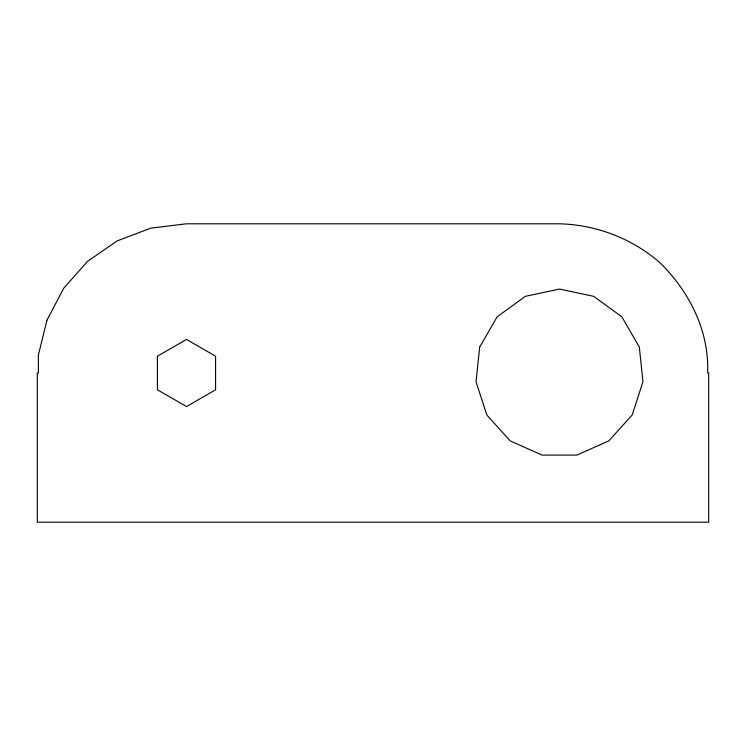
<?xml version="1.0" encoding="UTF-8"?>
<svg xmlns="http://www.w3.org/2000/svg" width="746" height="746" viewBox="0 0 746 746"><rect width="100%" height="100%" fill="white"/><g stroke="black" fill="none" stroke-linecap="round" stroke-linejoin="round"><path stroke-width="1.12" d="M479.678 347.067L476.032 381.775L486.821 414.962L510.171 440.895L542.053 455.088L576.947 455.088L608.829 440.895L632.179 414.962L642.968 381.775L639.322 347.067L621.866 316.845L593.639 296.33L559.5 289.075L525.361 296.33L497.134 316.845L479.678 347.067M46.998 320.09L38.391 355.012L38.391 373L37.3 373L37.3 522.2L708.7 522.2L708.7 373L707.609 373C709.521 330.683 688.614 290.054 658.438 261.324C630.631 237.983 595.793 224.77 559.5 223.8L186.5 223.8L150.795 228.136L117.159 240.893L87.562 261.324L63.708 288.245L46.998 320.09M186.5 339.43L157.425 356.215L157.425 389.785L186.5 406.57L215.575 389.785L215.575 356.215L186.5 339.43"/></g></svg>
